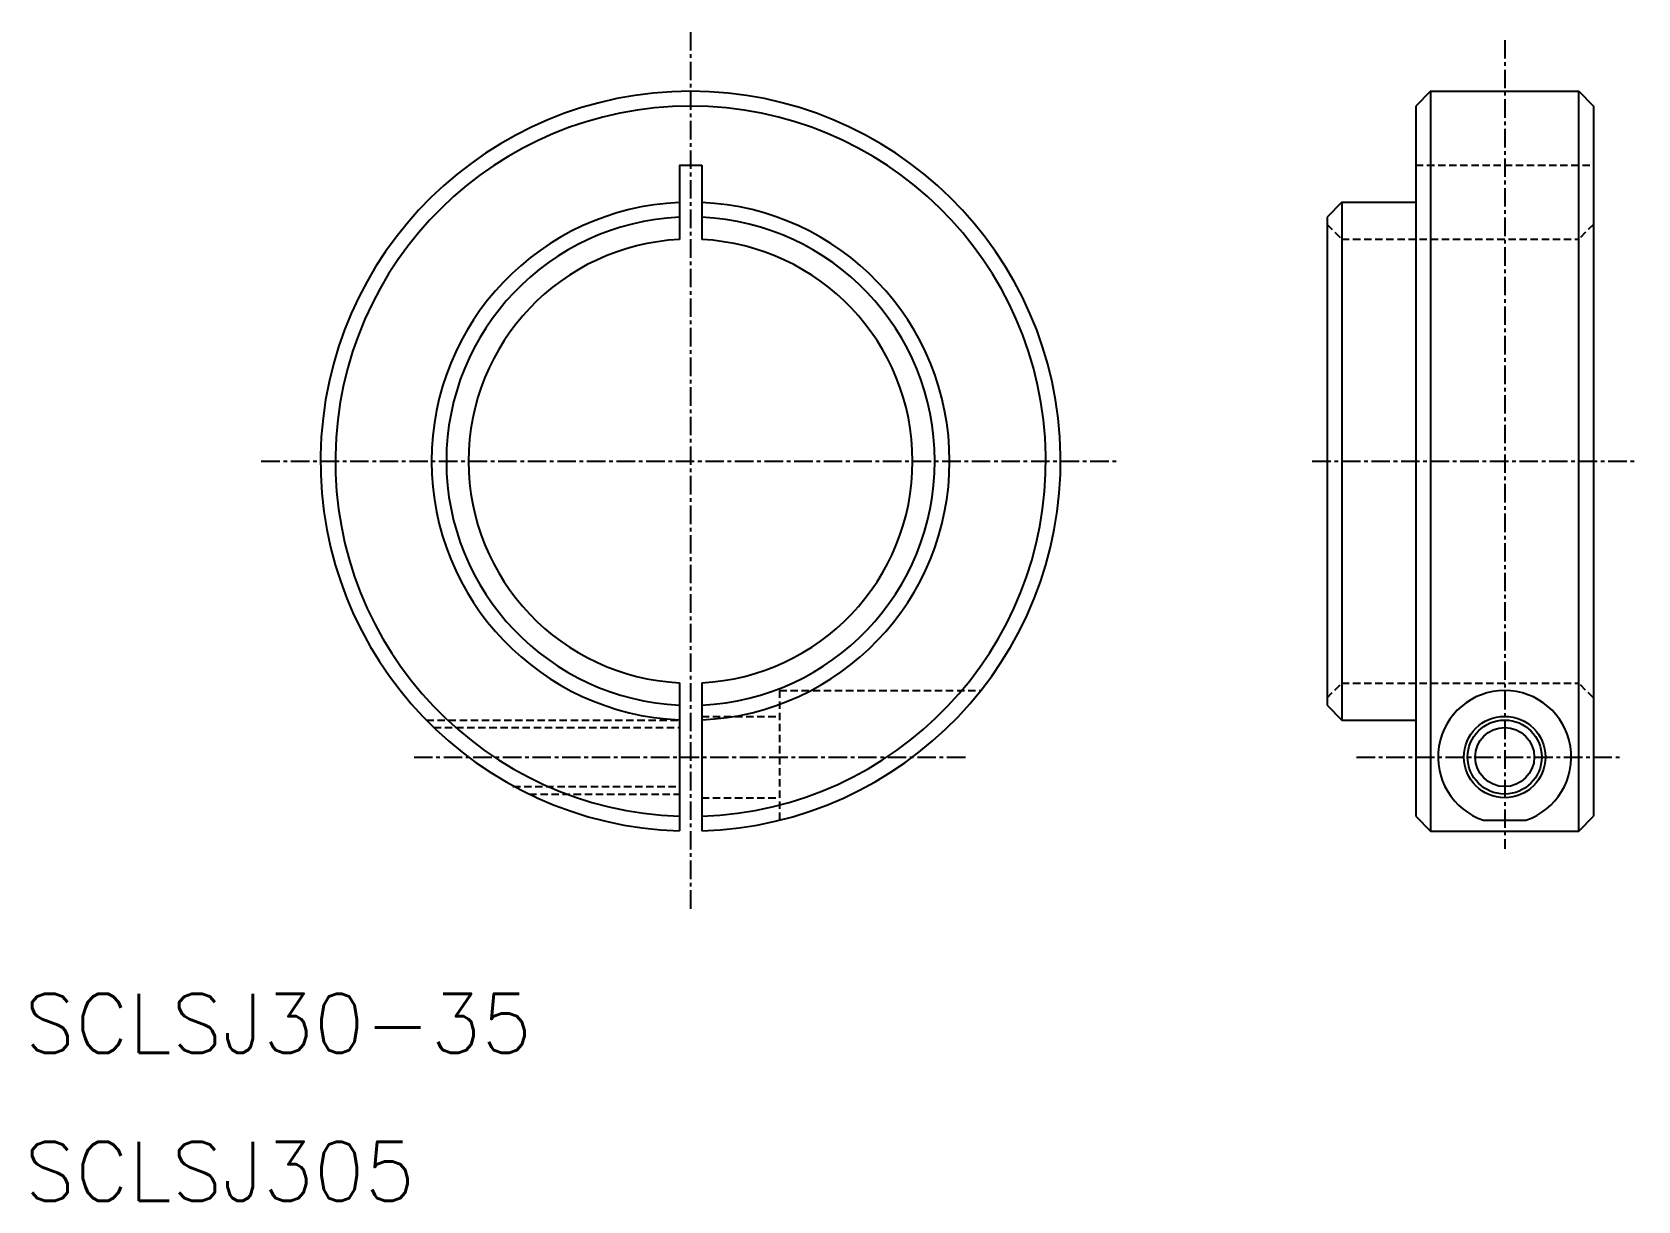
# Model space of a CAD drawing. Extents: x 11 to 119, y 10 to 89.
import ezdxf

# ---------------------------------------------------------------- set-up
doc = ezdxf.new("R2010")
doc.units = 0
doc.linetypes.add('CENTER', pattern=[2, 1.25, -0.25, 0.25, -0.25])
doc.linetypes.add('DASHED', pattern=[0.75, 0.5, -0.25])
doc.layers.get('0').update_dxf_attribs({"linetype": 'CONTINUOUS'})
doc.layers.add('CENTER', color=1, linetype='CENTER')
doc.styles.get("Standard").update_dxf_attribs({"font": 'txt.shx', "bigfont": 'bigfont.shx'})

msp = doc.modelspace()

# ---------------------------------------------------------------- linework, layer by layer
at = {"color": 7, "linetype": 'CONTINUOUS'}
for p, q in [((105, 85), (104, 84)), ((105, 85), (115, 85)), ((105, 85), (105, 35)), ((115, 85), (116, 84)), ((115, 35), (115, 85)), ((104, 84), (104, 36)), ((116, 84), (116, 36)), ((54.25, 80), (54.25, 74.98)), ((54.25, 80), (55.75, 80)), ((55.75, 80), (55.75, 74.98)), ((99, 77.5), (98, 76.5)), ((99, 77.5), (104, 77.5)), ((99, 77.5), (99, 42.5)), ((98, 76.5), (98, 43.5)), ((54.25, 45.02), (54.25, 35.01)), ((55.75, 45.02), (55.75, 35.01)), ((98, 43.5), (99, 42.5)), ((99, 42.5), (104, 42.5)), ((104, 36), (105, 35)), ((115, 35), (116, 36)), ((105, 35), (115, 35)), ((108.58, 35.73), (111.42, 35.73))]:
    msp.add_line(p, q, dxfattribs=at)
at = {"color": 3, "linetype": 'DASHED'}
for p, q in [((104, 80), (116, 80)), ((98, 76), (99, 75)), ((116, 76), (115, 75)), ((99, 75), (115, 75)), ((61, 44.5), (74.62, 44.5)), ((61, 44.5), (61, 35.73)), ((98, 44), (99, 45)), ((99, 45), (115, 45)), ((116, 44), (115, 45)), ((37.15, 42.5), (54.25, 42.5)), ((55.75, 42.75), (61, 42.75)), ((37.65, 42), (54.25, 42)), ((43, 38), (54.25, 38)), ((44.1, 37.5), (54.25, 37.5)), ((55.75, 37.25), (61, 37.25))]:
    msp.add_line(p, q, dxfattribs=at)
at = {"color": 7, "linetype": 'CONTINUOUS'}
for radius in [2.75, 2]:
    msp.add_circle((110, 40), radius, dxfattribs=at)
at = {"color": 3, "linetype": 'CONTINUOUS'}
msp.add_circle((110, 40), 2.5, dxfattribs=at)
at = {"color": 7, "linetype": 'CONTINUOUS'}
for centre, radius, start, end in [((55, 60), 25, 271.7191, 268.2809), ((55, 60), 24, 271.7908, 268.2092), ((55, 60), 17.5, 92.4563, 267.5437), ((55, 60), 17.5, 272.4563, 87.5437), ((55, 60), 16.5, 92.6053, 267.3947), ((55, 60), 16.5, 272.6053, 87.3947), ((55, 60), 15, 92.866, 267.134), ((55, 60), 15, 272.866, 87.134), ((110, 40), 4.5, 288.425, 251.575)]:
    msp.add_arc(centre, radius, start, end, dxfattribs=at)
at = {"layer": 'CENTER', "color": 1, "linetype": 'CENTER'}
for p, q in [((55, 89), (55, 29.5)), ((110, 88.46), (110, 33.79)), ((26, 60), (84, 60)), ((97, 60), (119, 60)), ((36.32, 40), (73.68, 40)), ((100, 40), (118, 40))]:
    msp.add_line(p, q, dxfattribs=at)

# ---------------------------------------------------------------- texts
at = {"color": 7, "linetype": 'CONTINUOUS'}
for s, p in [('SCLSJ30-35', (10, 20)), ('SCLSJ305', (10, 10))]:
    msp.add_text(s, height=4, dxfattribs=at).set_placement(p)

doc.saveas('drawing.dxf')
